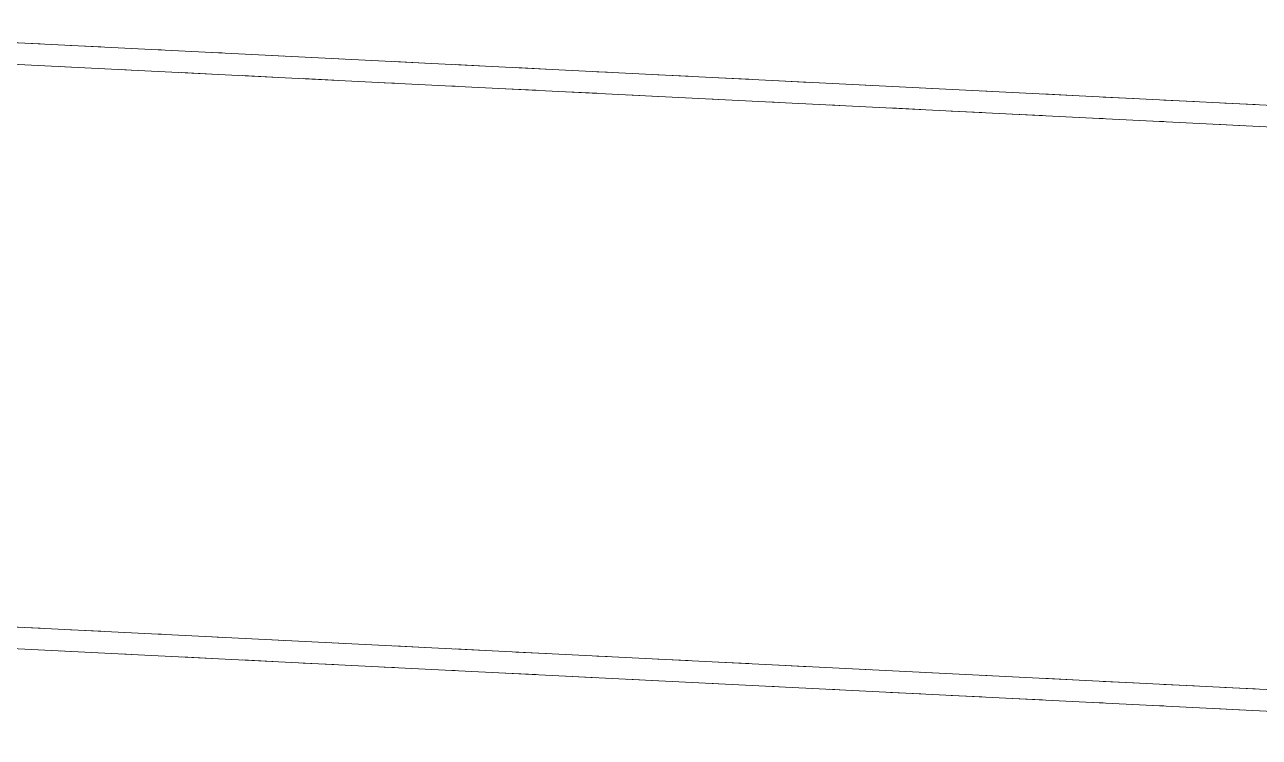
# Model space of a CAD drawing. Header units: metres. Extents: x 10 to 831, y 10 to 584.
# Drawn here: x 315.05 to 339.48, y 252 to 266.11 of the extents above; entities that cross this region are included whole.
import ezdxf

# ---------------------------------------------------------------- set-up
doc = ezdxf.new("R2010")
doc.units = ezdxf.units.M
doc.layers.add('VIS', color=8, linetype='Continuous', lineweight=13)

msp = doc.modelspace()

# ---------------------------------------------------------------- linework, layer by layer
at = {"layer": 'VIS'}
for p, q in [((307.7432, 266.1128), (350, 264)), ((350, 263.572), (307.5428, 265.6948)), ((315.356, 265.732), (314.7552, 265.7624)), ((316.558, 265.672), (315.9572, 265.702)), ((317.76, 265.612), (317.5596, 265.622)), ((318.962, 265.552), (318.7616, 265.562)), ((320.164, 265.4916), (319.9636, 265.502)), ((321.366, 265.4316), (321.166, 265.4416)), ((322.9688, 265.3516), (322.368, 265.3816)), ((324.1708, 265.2916), (323.57, 265.3216)), ((315.7568, 265.284), (315.9572, 265.274)), ((316.9588, 265.224), (317.1592, 265.214)), ((318.1608, 265.164), (318.7616, 265.134)), ((319.3628, 265.104), (319.9636, 265.074)), ((320.5648, 265.0436), (321.166, 265.0136)), ((325.3728, 265.2312), (324.772, 265.2616)), ((326.5748, 265.1712), (326.3744, 265.1812)), ((328.1776, 265.0912), (327.5764, 265.1212)), ((329.3796, 265.0312), (328.7788, 265.0612)), ((322.1676, 264.9636), (322.368, 264.9536)), ((323.3696, 264.9036), (323.57, 264.8936)), ((324.5716, 264.8436), (325.1724, 264.8132)), ((330.5816, 264.9708), (329.9808, 265.0008)), ((331.7836, 264.9108), (331.5832, 264.9208)), ((332.9856, 264.8508), (332.7852, 264.8608)), ((334.1876, 264.7908), (333.9872, 264.8008)), ((325.7736, 264.7832), (326.3744, 264.7532)), ((326.9756, 264.7232), (327.5764, 264.6932)), ((328.5784, 264.6432), (328.7788, 264.6332)), ((329.7804, 264.5828), (329.9808, 264.5728)), ((335.7904, 264.7104), (335.1896, 264.7404)), ((336.9924, 264.6504), (336.3916, 264.6804)), ((338.1944, 264.5904), (337.5936, 264.6204)), ((339.3964, 264.53), (338.7956, 264.5604)), ((330.9824, 264.5228), (331.1828, 264.5128)), ((332.1844, 264.4628), (332.7852, 264.4328)), ((333.3864, 264.4028), (333.9876, 264.3728)), ((334.5884, 264.3424), (335.1896, 264.3124)), ((336.1912, 264.2624), (336.3916, 264.2524)), ((337.3932, 264.2024), (337.5936, 264.1924)), ((338.5952, 264.1424), (339.196, 264.112)), ((307.7432, 254.5408), (350, 252.428)), ((350, 252), (307.5428, 254.1228)), ((315.356, 254.16), (314.7552, 254.1904)), ((316.558, 254.1), (315.9572, 254.13)), ((317.76, 254.04), (317.5596, 254.05)), ((318.962, 253.98), (318.7616, 253.99)), ((320.164, 253.9196), (319.9636, 253.93)), ((321.366, 253.8596), (321.166, 253.8696)), ((322.9688, 253.7796), (322.368, 253.8096)), ((315.7568, 253.712), (315.9572, 253.702)), ((316.9588, 253.652), (317.1592, 253.642)), ((318.1608, 253.592), (318.7616, 253.562)), ((324.1708, 253.7196), (323.57, 253.7496)), ((325.3728, 253.6592), (324.772, 253.6896)), ((326.5748, 253.5992), (326.3744, 253.6092)), ((319.3628, 253.532), (319.9636, 253.502)), ((320.5648, 253.4716), (321.166, 253.4416)), ((322.1676, 253.3916), (322.368, 253.3816)), ((323.3696, 253.3316), (323.57, 253.3216)), ((328.1776, 253.5192), (327.5764, 253.5492)), ((329.3796, 253.4592), (328.7788, 253.4892)), ((330.5816, 253.3988), (329.9808, 253.4288)), ((331.7836, 253.3388), (331.5832, 253.3488)), ((324.5716, 253.2716), (325.1724, 253.2412)), ((325.7736, 253.2112), (326.3744, 253.1812)), ((326.9756, 253.1512), (327.5764, 253.1212)), ((332.9856, 253.2788), (332.7852, 253.2888)), ((334.1876, 253.2188), (333.9872, 253.2288)), ((335.7904, 253.1384), (335.1896, 253.1684)), ((336.9924, 253.0784), (336.3916, 253.1084)), ((328.5784, 253.0712), (328.7788, 253.0612)), ((329.7804, 253.0108), (329.9808, 253.0008)), ((330.9824, 252.9508), (331.1828, 252.9408)), ((332.1844, 252.8908), (332.7852, 252.8608)), ((333.3864, 252.8308), (333.9876, 252.8008)), ((338.1944, 253.0184), (337.5936, 253.0484)), ((339.3964, 252.958), (338.7956, 252.9884)), ((334.5884, 252.7704), (335.1896, 252.7404)), ((336.1912, 252.6904), (336.3916, 252.6804)), ((337.3932, 252.6304), (337.5936, 252.6204)), ((338.5952, 252.5704), (339.196, 252.54))]:
    msp.add_line(p, q, dxfattribs=at)

doc.saveas('drawing.dxf')
